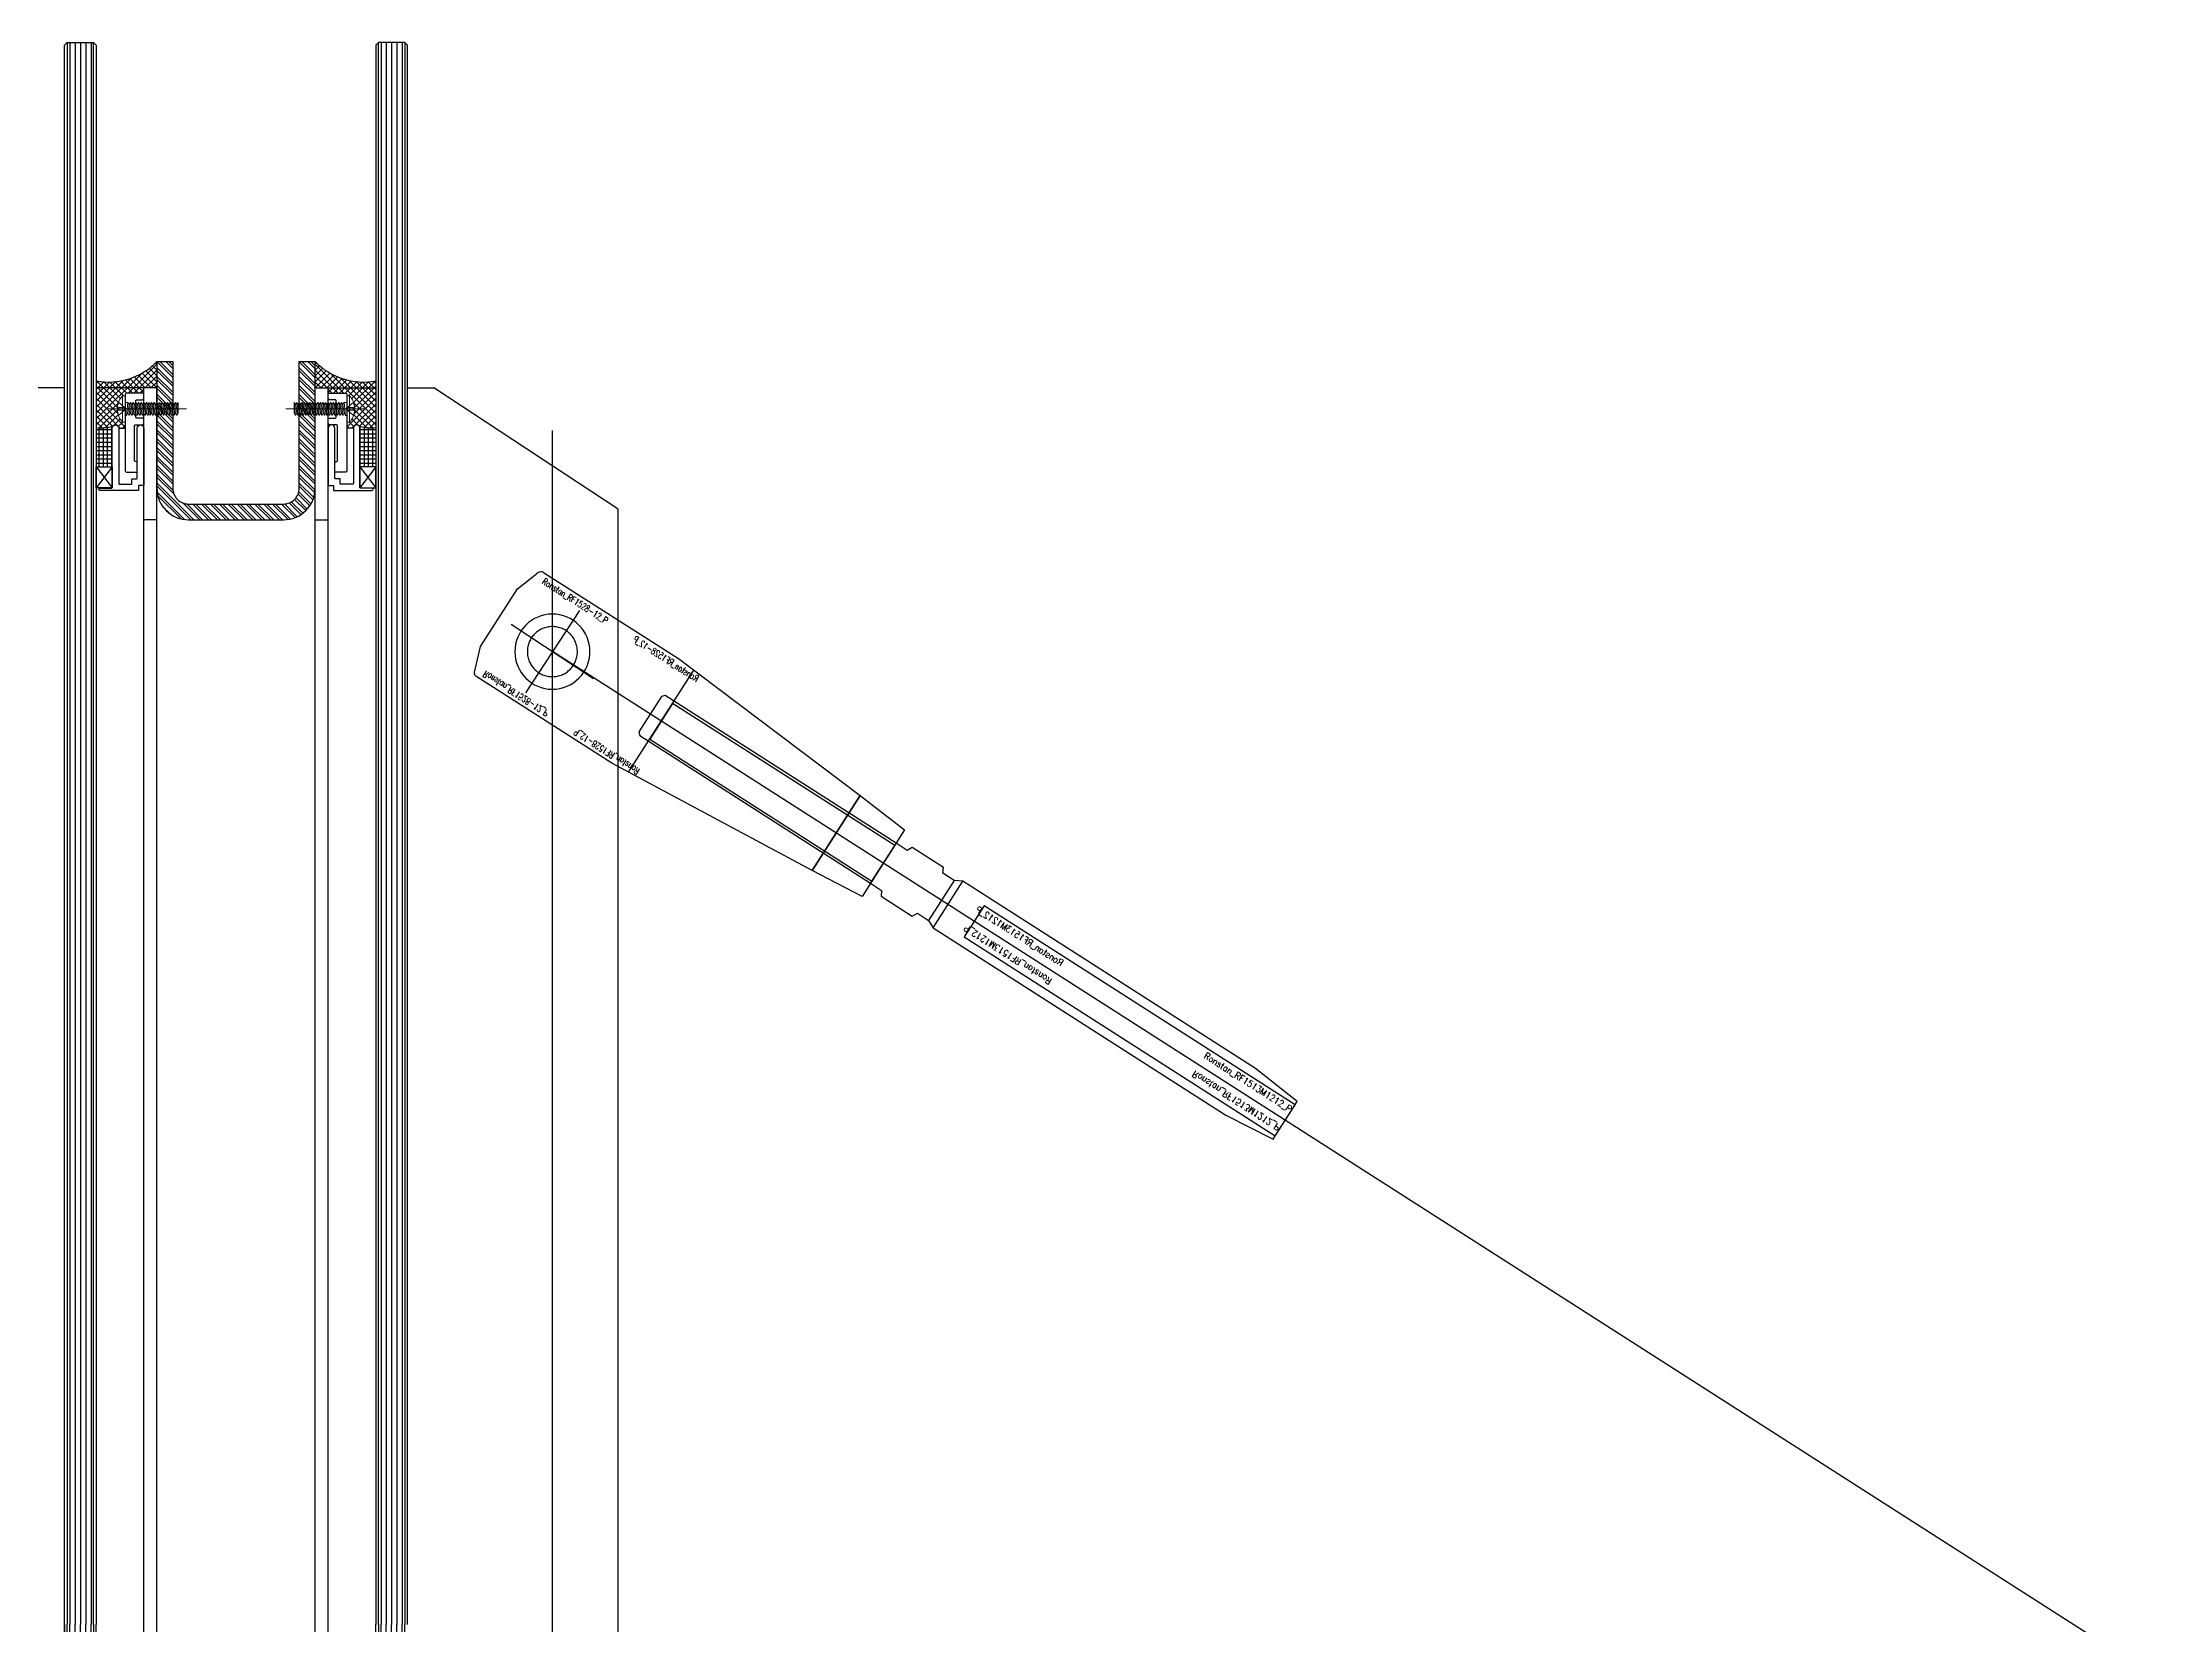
# Model space of a CAD drawing. Extents: x -163000 to 184253, y -124935 to 90032.
# Drawn here: x -107323 to -106517, y 35120 to 35720 of the extents above; entities that cross this region are included whole.
import ezdxf

# ---------------------------------------------------------------- set-up
doc = ezdxf.new("R2010")
doc.units = 0
doc.header["$LTSCALE"] = 1000
doc.header["$MEASUREMENT"] = 0
doc.linetypes.add('CENTER', pattern=[2, 1.25, -0.25, 0.25, -0.25])
doc.linetypes.add('HIDDEN', pattern=[0.375, 0.25, -0.125])
doc.layers.get('0').update_dxf_attribs({"linetype": 'CONTINUOUS'})
for name, color, linetype, lineweight in [('0.25bC', 6, 'CONTINUOUS', 18), ('0.25bCEN', 1, 'CENTER', 18), ('0.25bH', 3, 'HIDDEN', 18)]:
    doc.layers.add(name, color=color, linetype=linetype, lineweight=lineweight)
for name, color, linetype in [('Aux (not print)', 11, 'CONTINUOUS'), ('Die No(Not Print)', 11, 'CONTINUOUS'), ('glass-p', 1, 'CONTINUOUS'), ('SS Cable', 9, 'CONTINUOUS'), ('Steel', 30, 'CONTINUOUS')]:
    doc.layers.add(name, color=color, linetype=linetype)
doc.styles.add('ROMANS', font='romans', dxfattribs={"width": 0.9})

# ---------------------------------------------------------------- blocks, each defined once
blk = doc.blocks.new('11')
at = {"layer": '0.25bC'}
for p, q in [((1102.68, 1209.74), (1103.54, 1210.24)), ((1107.68, 1210.24), (1102.68, 1209.74)), ((1103.54, 1210.24), (1107.68, 1210.24)), ((1107.68, 1210.24), (1106.81, 1209.74)), ((1103.54, 1209.24), (1102.68, 1209.74)), ((1103.54, 1209.24), (1102.68, 1209.74)), ((1107.68, 1209.24), (1102.68, 1208.74)), ((1102.68, 1208.74), (1103.54, 1209.24)), ((1103.54, 1208.24), (1102.68, 1208.74)), ((1107.68, 1208.24), (1102.68, 1207.74)), ((1102.68, 1207.74), (1103.54, 1208.24)), ((1103.54, 1207.24), (1102.68, 1207.74)), ((1103.54, 1207.24), (1102.68, 1207.74)), ((1107.68, 1207.24), (1102.68, 1206.74)), ((1102.68, 1206.74), (1103.54, 1207.24)), ((1102.68, 1206.74), (1103.54, 1207.24)), ((1103.54, 1206.24), (1102.68, 1206.74)), ((1103.54, 1206.24), (1102.68, 1206.74)), ((1102.68, 1205.74), (1103.54, 1206.24)), ((1107.68, 1206.24), (1102.68, 1205.74)), ((1103.54, 1205.24), (1102.68, 1205.74)), ((1103.54, 1205.24), (1102.68, 1205.74)), ((1107.68, 1205.24), (1102.68, 1204.74)), ((1102.68, 1204.74), (1103.54, 1205.24)), ((1103.54, 1204.24), (1102.68, 1204.74)), ((1107.68, 1204.24), (1102.68, 1203.74)), ((1102.68, 1203.74), (1103.54, 1204.24)), ((1103.54, 1203.24), (1102.68, 1203.74)), ((1103.54, 1203.24), (1102.68, 1203.74)), ((1107.68, 1203.24), (1102.68, 1202.74)), ((1102.68, 1202.74), (1103.54, 1203.24)), ((1102.68, 1202.74), (1103.54, 1203.24)), ((1103.54, 1202.24), (1102.68, 1202.74)), ((1107.68, 1202.24), (1102.68, 1201.74)), ((1102.68, 1201.74), (1103.54, 1202.24)), ((1106.81, 1209.74), (1107.68, 1209.24)), ((1107.68, 1209.24), (1106.81, 1208.74)), ((1106.81, 1208.74), (1107.68, 1208.24)), ((1107.68, 1208.24), (1106.81, 1207.74)), ((1106.81, 1207.74), (1107.68, 1207.24)), ((1107.68, 1207.24), (1106.81, 1206.74)), ((1106.81, 1206.74), (1107.68, 1206.24)), ((1107.68, 1206.24), (1106.81, 1205.74)), ((1106.81, 1205.74), (1107.68, 1205.24)), ((1107.68, 1205.24), (1106.81, 1204.74)), ((1106.81, 1204.74), (1107.68, 1204.24)), ((1107.68, 1204.24), (1106.81, 1203.74)), ((1106.81, 1203.74), (1107.68, 1203.24)), ((1106.81, 1203.74), (1107.68, 1203.24)), ((1107.68, 1203.24), (1106.81, 1202.74)), ((1106.81, 1202.74), (1107.68, 1202.24)), ((1107.68, 1202.24), (1106.81, 1201.74)), ((1103.54, 1201.24), (1102.68, 1201.74)), ((1107.68, 1201.24), (1102.68, 1200.74)), ((1102.68, 1200.74), (1103.54, 1201.24)), ((1103.54, 1200.24), (1102.68, 1200.74)), ((1102.68, 1199.74), (1107.68, 1200.24)), ((1102.68, 1199.74), (1103.54, 1200.24)), ((1103.54, 1199.24), (1102.68, 1199.74)), ((1102.68, 1198.74), (1107.68, 1199.24)), ((1102.68, 1198.74), (1103.54, 1199.24)), ((1103.54, 1198.24), (1102.68, 1198.74)), ((1103.54, 1198.24), (1102.68, 1198.74)), ((1107.68, 1198.24), (1102.68, 1197.74)), ((1102.68, 1197.74), (1103.54, 1198.24)), ((1102.68, 1197.74), (1103.54, 1198.24)), ((1103.54, 1197.24), (1102.68, 1197.74)), ((1107.68, 1197.24), (1102.68, 1196.74)), ((1102.68, 1196.74), (1103.54, 1197.24)), ((1103.54, 1196.24), (1102.68, 1196.74)), ((1107.68, 1196.24), (1102.68, 1195.74)), ((1102.68, 1195.74), (1103.54, 1196.24)), ((1103.54, 1195.24), (1102.68, 1195.74)), ((1102.68, 1194.74), (1107.68, 1195.24)), ((1102.68, 1194.74), (1103.54, 1195.24)), ((1103.54, 1194.24), (1102.68, 1194.74)), ((1102.68, 1193.74), (1107.68, 1194.24)), ((1102.68, 1193.74), (1103.54, 1194.24)), ((1106.81, 1201.74), (1107.68, 1201.24)), ((1107.68, 1201.24), (1106.81, 1200.74)), ((1106.81, 1200.74), (1107.68, 1200.24)), ((1107.68, 1200.24), (1106.81, 1199.74)), ((1106.81, 1199.74), (1107.68, 1199.24)), ((1107.68, 1199.24), (1106.81, 1198.74)), ((1106.81, 1198.74), (1107.68, 1198.24)), ((1106.81, 1198.74), (1107.68, 1198.24)), ((1107.68, 1198.24), (1106.81, 1197.74)), ((1106.81, 1197.74), (1107.68, 1197.24)), ((1107.68, 1197.24), (1106.81, 1196.74)), ((1106.81, 1196.74), (1107.68, 1196.24)), ((1107.68, 1196.24), (1106.81, 1195.74)), ((1106.81, 1195.74), (1107.68, 1195.24)), ((1107.68, 1195.24), (1106.81, 1194.74)), ((1106.81, 1194.74), (1107.68, 1194.24)), ((1107.68, 1194.24), (1106.81, 1193.74)), ((1110.18, 1189.15), (1100.18, 1189.15)), ((1103.54, 1193.24), (1102.68, 1193.74)), ((1102.68, 1192.74), (1107.68, 1193.24)), ((1102.68, 1192.74), (1103.54, 1193.24)), ((1103.54, 1192.24), (1102.68, 1192.74)), ((1107.68, 1192.24), (1102.68, 1191.74)), ((1102.68, 1191.74), (1103.54, 1192.24)), ((1103.54, 1191.24), (1102.68, 1191.74)), ((1102.68, 1190.74), (1107.68, 1191.24)), ((1102.68, 1190.74), (1103.54, 1191.24)), ((1102.68, 1190.24), (1102.68, 1190.74)), ((1106.81, 1193.74), (1107.68, 1193.24)), ((1107.68, 1193.24), (1106.81, 1192.74)), ((1106.81, 1192.74), (1107.68, 1192.24)), ((1107.68, 1192.24), (1106.81, 1191.74)), ((1106.81, 1191.74), (1107.68, 1191.24)), ((1107.68, 1191.24), (1107.68, 1190.24))]:
    blk.add_line(p, q, dxfattribs=at)
blk.add_lwpolyline([(1100.18, 1189.15), (1100.18, 1190.24), (1110.18, 1190.24), (1110.18, 1189.15, -0.167288), (1105.68, 1187.26), (1105.68, 1187.76), (1104.68, 1187.76), (1104.68, 1187.26, -0.167288)], format="xyb", close=True, dxfattribs=at)
for start, end in [(241.32628, 264.26083), (275.73917, 298.67372)]:
    blk.add_arc((1105.18, 1192.24), 5, start, end, dxfattribs=at)
at = {"layer": '0.25bCEN', "ltscale": 0.2}
blk.add_line((1105.18, 1183.62), (1105.18, 1213.41), dxfattribs=at)
at = {"layer": '0.25bCEN', "ltscale": 0.05}
for p, q in [((1106.81, 1209.74), (1103.54, 1209.24)), ((1106.81, 1208.74), (1103.54, 1208.24)), ((1106.81, 1207.74), (1103.54, 1207.24)), ((1106.81, 1207.74), (1103.54, 1207.24)), ((1106.81, 1206.74), (1103.54, 1206.24)), ((1106.81, 1206.74), (1103.54, 1206.24)), ((1106.81, 1205.74), (1103.54, 1205.24)), ((1106.81, 1204.74), (1103.54, 1204.24)), ((1106.81, 1203.74), (1103.54, 1203.24)), ((1106.81, 1203.74), (1103.54, 1203.24)), ((1106.81, 1202.74), (1103.54, 1202.24)), ((1106.81, 1201.74), (1103.54, 1201.24)), ((1103.54, 1200.24), (1106.81, 1200.74)), ((1106.81, 1199.74), (1103.54, 1199.24)), ((1106.81, 1198.74), (1103.54, 1198.24)), ((1106.81, 1198.74), (1103.54, 1198.24)), ((1106.81, 1197.74), (1103.54, 1197.24)), ((1106.81, 1196.74), (1103.54, 1196.24)), ((1103.54, 1195.24), (1106.81, 1195.74)), ((1106.81, 1194.74), (1103.54, 1194.24)), ((1106.81, 1193.74), (1103.54, 1193.24)), ((1103.54, 1192.24), (1106.81, 1192.74)), ((1103.54, 1191.24), (1106.81, 1191.74))]:
    blk.add_line(p, q, dxfattribs=at)
at = {"layer": '0.25bH', "ltscale": 0.1}
for p, q in [((1104.68, 1189.94), (1102.63, 1187.69)), ((1105.68, 1189.94), (1104.68, 1189.94)), ((1104.68, 1187.76), (1104.68, 1189.94)), ((1105.68, 1187.76), (1105.68, 1189.94)), ((1107.72, 1187.69), (1105.68, 1189.94))]:
    blk.add_line(p, q, dxfattribs=at)
blk.add_lwpolyline([(1104.68, 1189.94), (1105.18, 1190.24), (1105.68, 1189.94)], dxfattribs=at)
blk = doc.blocks.new('Ronstan_RF1513M1212_P')
at = {"layer": 'Aux (not print)', "linetype": 'HIDDEN'}
blk.add_lwpolyline([(0, -9), (-103.95, -9), (-104.95, -8), (-104.95, 8), (-103.95, 9), (0, 9)], dxfattribs=at)
blk.add_lwpolyline([(180.92, -7), (40.92, -7), (40.92, 7), (180.92, 7)], close=True, dxfattribs=at)
at = {"layer": 'Aux (not print)'}
for p in [(0, 0), (180.92, 0)]:
    blk.add_point(p, dxfattribs=at)
at = {"layer": 'SS Cable', "linetype": 'ByBlock'}
blk.add_line((26.08, -9), (26.08, 9), dxfattribs=at)
blk.add_line((26.08, -9), (26.08, 9), dxfattribs=at)
at = {"layer": 'SS Cable', "color": 0, "linetype": 'ByBlock'}
for points in [[(0, 9), (5, 9), (6, 11), (20.08, 11), (21.08, 9), (26.08, 9), (29.08, 10.5), (160.92, 10.5), (180.92, 8.5), (180.92, -8.5), (160.92, -10.5), (29.08, -10.5), (26.08, -9), (21.08, -9), (20.08, -11), (6, -11), (5, -9), (0, -9)], [(26.08, 9), (29.08, 10.5), (29.08, -10.5), (26.08, -9)]]:
    blk.add_lwpolyline(points, close=True, dxfattribs=at)
at = {"layer": 'Die No(Not Print)', "extrusion": (0, 0, -1), "char_height": 2.5, "width": 32.6375, "attachment_point": 1, "style": 'ROMANS'}
for insert, text_direction in [((77.77, 5), (-1, 0, 0)), ((141.89, -5.83), (1, 0, 0))]:
    blk.add_mtext('Ronstan_RF1513M1212_P', dxfattribs=dict(at, insert=insert, text_direction=text_direction))
at = {"layer": 'Die No(Not Print)', "insert": (141.89, 5), "char_height": 2.5, "width": 32.6375, "attachment_point": 1, "style": 'ROMANS'}
blk.add_mtext('Ronstan_RF1513M1212_P', dxfattribs=at)
at = {"layer": 'Die No(Not Print)', "insert": (77.77, -5.83), "char_height": 2.5, "width": 32.6375, "attachment_point": 1, "rotation": 180, "style": 'ROMANS'}
blk.add_mtext('Ronstan_RF1513M1212_P', dxfattribs=at)
blk = doc.blocks.new('Ronstan_RF1528-12_P')
at = {"layer": 'Aux (not print)', "linetype": 'HIDDEN'}
blk.add_circle((0, 0), 9.5, dxfattribs=at)
at = {"layer": 'Aux (not print)'}
for p in [(0, 0), (149, 0)]:
    blk.add_point(p, dxfattribs=at)
at = {"layer": 'SS Cable', "color": 8, "linetype": 'HIDDEN'}
blk.add_line((49, 22.94), (49, -22.97), dxfattribs=at)
at = {"layer": 'SS Cable', "color": 0, "linetype": 'ByBlock'}
blk.add_lwpolyline([(-19, 23.5, 0.414214), (-21, 21.5), (-24, 13), (-24, -13), (-21, -21.53, 0.414214), (-19, -23.53), (41.72, -23.53), (127.76, -16.89), (127.76, 16.89), (41.72, 23.5)], format="xyb", close=True, dxfattribs=at)
blk.add_lwpolyline([(127.76, -16.89), (149, -15.01), (149, 15.01), (127.76, 16.89)], close=True, dxfattribs=at)
at = {"layer": 'SS Cable', "color": 8, "linetype": 'HIDDEN'}
blk.add_lwpolyline([(49, 8), (149, 8), (149, -8), (49, -8)], close=True, dxfattribs=at)
at = {"layer": 'Steel', "color": 8}
blk.add_circle((0, 0), 14.25, dxfattribs=at)
at = {"layer": 'Aux (not print)', "style": 'ROMANS', "width": 0.7}
for text_generation_flag, p in [(6, (-17.5, 19.63)), (4, (52.16, 19.63))]:
    blk.add_text('Ronstan_RF1528-12_P', height=2.5, rotation=180, dxfattribs=dict(at, text_generation_flag=text_generation_flag)).set_placement(p)
for text_generation_flag, p in [(4, (-17.5, -19.63)), (6, (52.16, -19.63))]:
    blk.add_text('Ronstan_RF1528-12_P', height=2.5, dxfattribs=dict(at, text_generation_flag=text_generation_flag)).set_placement(p)
blk = doc.blocks.new('s2118a')
at = {"layer": 'glass-p'}
h = blk.add_hatch(dxfattribs=at)
h.set_pattern_fill('ANSI37', color=256, scale=0.5, angle=90, style=0)
h.set_pattern_definition([(45, (-186100.6955, 68532.1063), (1.122532015, -1.122532015), []), (315, (-186100.6955, 68532.1063), (-1.122532015, -1.122532015), [])])
h.paths.add_polyline_path([(-107294.88, 35581.666), (-107294.38, 35581.666), (-107294.38, 35580.666), (-107294.88, 35580.666, 0.1672877), (-107292.987, 35576.166), (-107291.897, 35576.166), (-107291.897, 35573.916), (-107294.397, 35573.916, 0.7581322), (-107296.714, 35574.566, -0.0780345), (-107302.897, 35574.066), (-107302.897, 35591.776, 0.1832027), (-107284.897, 35595.137), (-107284.897, 35586.666, 0.4142136), (-107285.397, 35587.166), (-107291.397, 35587.166, 0.4142136), (-107291.897, 35586.666), (-107291.897, 35586.166), (-107292.987, 35586.166, 0.1672877)])
h.paths.add_polyline_path([(-107284.897, 35595.137, 0.0620318), (-107279.897, 35599.106), (-107279.897, 35589.106), (-107284.897, 35589.106)])
h = blk.add_hatch(dxfattribs=at)
h.set_pattern_fill('ANSI32', color=256, scale=0.25, angle=90, style=0)
h.set_pattern_definition([(135, (-26773.6782, 68621.2826), (-1.68379802, -1.68379802), []), (135, (-26773.6782, 68622.405), (-1.68379802, -1.68379802), [])])
edge = h.paths.add_edge_path()
edge.add_line((-107219.897, 35599.106), (-107279.897, 35599.106))
edge.add_line((-107279.897, 35599.106), (-107279.897, 35551.106))
edge.add_arc((-107267.897, 35551.106), 12, 180, 270)
edge.add_line((-107267.897, 35539.106), (-107231.897, 35539.106))
edge.add_arc((-107231.897, 35551.106), 12, 270, 360)
edge.add_line((-107219.897, 35551.106), (-107219.897, 35599.106))
edge = h.paths.add_edge_path()
edge.add_line((-107225.897, 35599.106), (-107273.897, 35599.106))
edge.add_line((-107273.897, 35599.106), (-107273.897, 35551.106))
edge.add_arc((-107267.897, 35551.106), 6, 180, 270)
edge.add_line((-107267.897, 35545.106), (-107231.897, 35545.106))
edge.add_arc((-107231.897, 35551.106), 6, 270, 360)
edge.add_line((-107225.897, 35551.106), (-107225.897, 35599.106))
h = blk.add_hatch(dxfattribs=at)
h.set_pattern_fill('ANSI37', color=256, scale=0.5, angle=90, style=0)
h.set_pattern_definition([(135, (-28399.098, 68532.1063), (-1.122532015, -1.122532015), []), (225, (-28399.098, 68532.1063), (1.122532015, -1.122532015), [])])
h.paths.add_polyline_path([(-107204.913, 35581.666), (-107205.413, 35581.666), (-107205.413, 35580.666), (-107204.913, 35580.666, -0.1672877), (-107206.807, 35576.166), (-107207.897, 35576.166), (-107207.897, 35573.916), (-107205.397, 35573.916, -0.7581322), (-107203.079, 35574.566, 0.0780345), (-107196.897, 35574.066), (-107196.897, 35591.776, -0.1832027), (-107214.897, 35595.137), (-107214.897, 35586.666, -0.4142136), (-107214.397, 35587.166), (-107208.397, 35587.166, -0.4142136), (-107207.897, 35586.666), (-107207.897, 35586.166), (-107206.807, 35586.166, -0.1672877)])
h.paths.add_polyline_path([(-107214.897, 35595.137, -0.0620318), (-107219.897, 35599.106), (-107219.897, 35589.106), (-107214.897, 35589.106)])
h = blk.add_hatch(dxfattribs=at)
h.set_pattern_fill('NET', color=256, scale=0.5, angle=90, style=0)
h.set_pattern_definition([(90, (-108247.927, 46700.1063), (1.5875, -1e-16), []), (360, (-108247.927, 46700.1063), (0, -1.5875), [])])
h.paths.add_polyline_path([(-107296.897, 35559.266), (-107302.897, 35559.266), (-107302.897, 35574.066, 0.0827625), (-107296.897, 35574.566)])
h = blk.add_hatch(dxfattribs=at)
h.set_pattern_fill('NET', color=256, scale=0.5, angle=90, style=0)
h.set_pattern_definition([(90, (-106251.8664, 46700.1063), (-1.5875, 1e-16), []), (180, (-106251.8664, 46700.1063), (-2e-16, -1.5875), [])])
h.paths.add_polyline_path([(-107202.897, 35559.266), (-107196.897, 35559.266), (-107196.897, 35574.066, -0.0827625), (-107202.897, 35574.566)])
for p, q in [((-107314.897, 35719.132), (-107313.897, 35720.132)), ((-107314.897, 35120.132), (-107314.897, 35719.132)), ((-107313.897, 35720.132), (-107303.897, 35720.132)), ((-107313.897, 35720.132), (-107313.897, 35120.132)), ((-107312.897, 35720.132), (-107312.897, 35120.132)), ((-107310.897, 35720.132), (-107310.897, 35120.132)), ((-107308.897, 35720.132), (-107308.897, 35120.132)), ((-107306.897, 35720.132), (-107306.897, 35120.132)), ((-107304.897, 35720.132), (-107304.897, 35120.132)), ((-107303.897, 35120.132), (-107303.897, 35720.132)), ((-107302.897, 35719.132), (-107303.897, 35720.132)), ((-107302.897, 35719.132), (-107302.897, 35120.132)), ((-107196.897, 35719.132), (-107195.897, 35720.132)), ((-107196.897, 35719.132), (-107196.897, 35120.132)), ((-107185.897, 35720.132), (-107195.897, 35720.132)), ((-107195.897, 35120.132), (-107195.897, 35720.132)), ((-107194.897, 35720.132), (-107194.897, 35120.132)), ((-107192.897, 35720.132), (-107192.897, 35120.132)), ((-107190.897, 35720.132), (-107190.897, 35120.132)), ((-107188.897, 35720.132), (-107188.897, 35120.132)), ((-107186.897, 35720.132), (-107186.897, 35120.132)), ((-107184.897, 35719.132), (-107185.897, 35720.132)), ((-107185.897, 35720.132), (-107185.897, 35120.132)), ((-107184.897, 35120.132), (-107184.897, 35719.132)), ((-107279.897, 35599.106), (-107273.897, 35599.106)), ((-107225.897, 35599.106), (-107219.897, 35599.106)), ((-107314.897, 35589.106), (-107324.897, 35589.106)), ((-107284.897, 35589.106), (-107302.897, 35589.106)), ((-107284.897, 35120.132), (-107284.897, 35589.106)), ((-107279.897, 35589.106), (-107284.897, 35589.106)), ((-107279.897, 35120.132), (-107279.897, 35589.106)), ((-107219.897, 35120.132), (-107219.897, 35589.106)), ((-107219.897, 35589.106), (-107214.897, 35589.106)), ((-107214.897, 35120.132), (-107214.897, 35589.106)), ((-107214.897, 35589.106), (-107196.897, 35589.106)), ((-107184.897, 35589.106), (-107174.897, 35589.106)), ((-107104.897, 35543.153), (-107174.897, 35589.106)), ((-107294.397, 35573.916), (-107291.897, 35573.916)), ((-107205.397, 35573.916), (-107207.897, 35573.916)), ((-107129.897, 35120.132), (-107129.897, 35573.006)), ((-107129.897, 35120.132), (-107129.897, 35573.006)), ((-107302.897, 35559.266), (-107296.897, 35551.266)), ((-107296.897, 35559.266), (-107302.897, 35551.266)), ((-107196.897, 35559.266), (-107202.897, 35551.266)), ((-107202.897, 35559.266), (-107196.897, 35551.266)), ((-107279.897, 35539.106), (-107284.897, 35539.106)), ((-107219.897, 35539.106), (-107214.897, 35539.106)), ((-107104.897, 35120.132), (-107104.897, 35543.153)), ((-107119.632, 35504.742), (-107140.161, 35473.47)), ((-107114.261, 35478.842), (-107145.533, 35499.371)), ((-105833.711, 34660.064), (-107129.897, 35489.106)), ((-107314.897, 34514.132), (-107314.897, 35120.132)), ((-107314.897, 35120.132), (-107314.897, 34597.132)), ((-107313.897, 34596.132), (-107313.897, 35120.132)), ((-107312.897, 34596.132), (-107312.897, 35120.132)), ((-107310.897, 34596.132), (-107310.897, 35120.132)), ((-107308.897, 34596.132), (-107308.897, 35120.132)), ((-107306.897, 34596.132), (-107306.897, 35120.132)), ((-107304.897, 34596.132), (-107304.897, 35120.132)), ((-107303.897, 35120.132), (-107303.897, 34596.132)), ((-107302.897, 34597.132), (-107302.897, 35120.132)), ((-107284.897, 34557.132), (-107284.897, 35120.132)), ((-107279.897, 34557.132), (-107279.897, 35120.132)), ((-107219.897, 34557.132), (-107219.897, 35120.132)), ((-107214.897, 34557.132), (-107214.897, 35120.132)), ((-107196.897, 34597.132), (-107196.897, 35120.132)), ((-107195.897, 35120.132), (-107195.897, 34596.132)), ((-107194.897, 34596.132), (-107194.897, 35120.132)), ((-107192.897, 34596.132), (-107192.897, 35120.132)), ((-107190.897, 34596.132), (-107190.897, 35120.132)), ((-107188.897, 34596.132), (-107188.897, 35120.132)), ((-107186.897, 34596.132), (-107186.897, 35120.132)), ((-107185.897, 34596.132), (-107185.897, 35120.132)), ((-107129.897, 34712.132), (-107129.897, 35120.132)), ((-107104.897, 34712.132), (-107104.897, 35120.132))]:
    blk.add_line(p, q, dxfattribs=at)
for points in [[(-107279.897, 35599.106), (-107279.897, 35551.106, 0.4142136), (-107267.897, 35539.106), (-107231.897, 35539.106, 0.4142136), (-107219.897, 35551.106), (-107219.897, 35599.106)], [(-107273.897, 35599.106), (-107273.897, 35551.106, 0.4142136), (-107267.897, 35545.106), (-107231.897, 35545.106, 0.4142136), (-107225.897, 35551.106), (-107225.897, 35599.106)], [(-107287.897, 35561.166), (-107287.897, 35561.166), (-107287.897, 35561.166, -0.4142136), (-107288.397, 35561.666), (-107288.397, 35574.666, -0.4142136), (-107287.897, 35575.166), (-107285.397, 35575.166, 0.4142136), (-107284.897, 35575.666), (-107284.897, 35577.166, 0.4142136), (-107285.397, 35577.666), (-107287.397, 35577.666, -0.4142136), (-107287.897, 35578.166), (-107287.897, 35581.166), (-107287.897, 35584.166, -0.4142136), (-107287.397, 35584.666), (-107285.397, 35584.666, 0.4142136), (-107284.897, 35585.166), (-107284.897, 35586.666, 0.4142136), (-107285.397, 35587.166), (-107291.397, 35587.166, 0.4142136), (-107291.897, 35586.666), (-107291.897, 35581.548), (-107291.514, 35581.166), (-107291.897, 35580.783), (-107291.897, 35557.666, 0.4142136), (-107291.397, 35557.166), (-107287.897, 35557.166, 0.4142136), (-107287.397, 35557.666), (-107287.397, 35560.666, 0.4142136), (-107287.897, 35561.166)], [(-107211.897, 35561.166), (-107211.897, 35561.166), (-107211.897, 35561.166, 0.4142136), (-107211.397, 35561.666), (-107211.397, 35574.666, 0.4142136), (-107211.897, 35575.166), (-107214.397, 35575.166, -0.4142136), (-107214.897, 35575.666), (-107214.897, 35577.166, -0.4142136), (-107214.397, 35577.666), (-107212.397, 35577.666, 0.4142136), (-107211.897, 35578.166), (-107211.897, 35581.166), (-107211.897, 35584.166, 0.4142136), (-107212.397, 35584.666), (-107214.397, 35584.666, -0.4142136), (-107214.897, 35585.166), (-107214.897, 35586.666, -0.4142136), (-107214.397, 35587.166), (-107208.397, 35587.166, -0.4142136), (-107207.897, 35586.666), (-107207.897, 35581.548), (-107208.28, 35581.166), (-107207.897, 35580.783), (-107207.897, 35557.666, -0.4142136), (-107208.397, 35557.166), (-107211.897, 35557.166, -0.4142136), (-107212.397, 35557.666), (-107212.397, 35560.666, -0.4142136), (-107211.897, 35561.166)]]:
    blk.add_lwpolyline(points, format="xyb", dxfattribs=at)
for points in [[(-107287.397, 35573.916, -1), (-107284.897, 35573.916), (-107284.897, 35552.366, -0.4142136), (-107285.097, 35552.166), (-107286.697, 35552.166, 0.4142136), (-107286.897, 35551.966), (-107286.897, 35550.366, -0.4142136), (-107287.097, 35550.166), (-107301.397, 35550.166, -1), (-107301.397, 35551.166), (-107297.097, 35551.166, 0.4142136), (-107296.897, 35551.366), (-107296.897, 35573.916, -1), (-107294.397, 35573.916), (-107294.397, 35552.866, 0.4142136), (-107294.197, 35552.666), (-107289.597, 35552.666, 0.4142136), (-107289.397, 35552.866), (-107289.397, 35554.466, -0.4142136), (-107289.197, 35554.666), (-107287.597, 35554.666, 0.4142136), (-107287.397, 35554.866)], [(-107212.397, 35573.916, 1), (-107214.897, 35573.916), (-107214.897, 35552.366, 0.4142136), (-107214.697, 35552.166), (-107213.097, 35552.166, -0.4142136), (-107212.897, 35551.966), (-107212.897, 35550.366, 0.4142136), (-107212.697, 35550.166), (-107198.397, 35550.166, 1), (-107198.397, 35551.166), (-107202.697, 35551.166, -0.4142136), (-107202.897, 35551.366), (-107202.897, 35573.916, 1), (-107205.397, 35573.916), (-107205.397, 35552.866, -0.4142136), (-107205.597, 35552.666), (-107210.197, 35552.666, -0.4142136), (-107210.397, 35552.866), (-107210.397, 35554.466, 0.4142136), (-107210.597, 35554.666), (-107212.197, 35554.666, -0.4142136), (-107212.397, 35554.866)]]:
    blk.add_lwpolyline(points, format="xyb", close=True, dxfattribs=at)
for points in [[(-107302.897, 35551.266), (-107302.897, 35559.266), (-107296.897, 35559.266), (-107296.897, 35551.266)], [(-107196.897, 35551.266), (-107196.897, 35559.266), (-107202.897, 35559.266), (-107202.897, 35551.266)]]:
    blk.add_lwpolyline(points, close=True, dxfattribs=at)
for centre, radius, start, end in [((-107298.33, 35617.195), 25.826, 259.815016, 315.539932), ((-107201.464, 35617.195), 25.826, 224.460068, 280.184984), ((-107301.398, 35594.001), 19.992, 265.69979, 283.547807), ((-107198.396, 35594.001), 19.992, 256.452193, 274.30021)]:
    blk.add_arc(centre, radius, start, end, dxfattribs=at)
at = {"layer": 'glass-p', "xscale": -1}
for name, p, rotation in [('11', (-108482.142, 34475.987), 270), ('Ronstan_RF1528-12_P', (-107129.897, 35489.106), 147.3969560733383), ('Ronstan_RF1513M1212_P', (-107004.376, 35408.823), 147.3969560733383)]:
    blk.add_blockref(name, p, dxfattribs=dict(at, rotation=rotation))
at = {"layer": 'glass-p', "rotation": 90}
blk.add_blockref('11', (-106017.652, 34475.987), dxfattribs=at)

msp = doc.modelspace()

# ---------------------------------------------------------------- block references
msp.add_blockref('s2118a', (0, 0))

doc.saveas('drawing.dxf')
